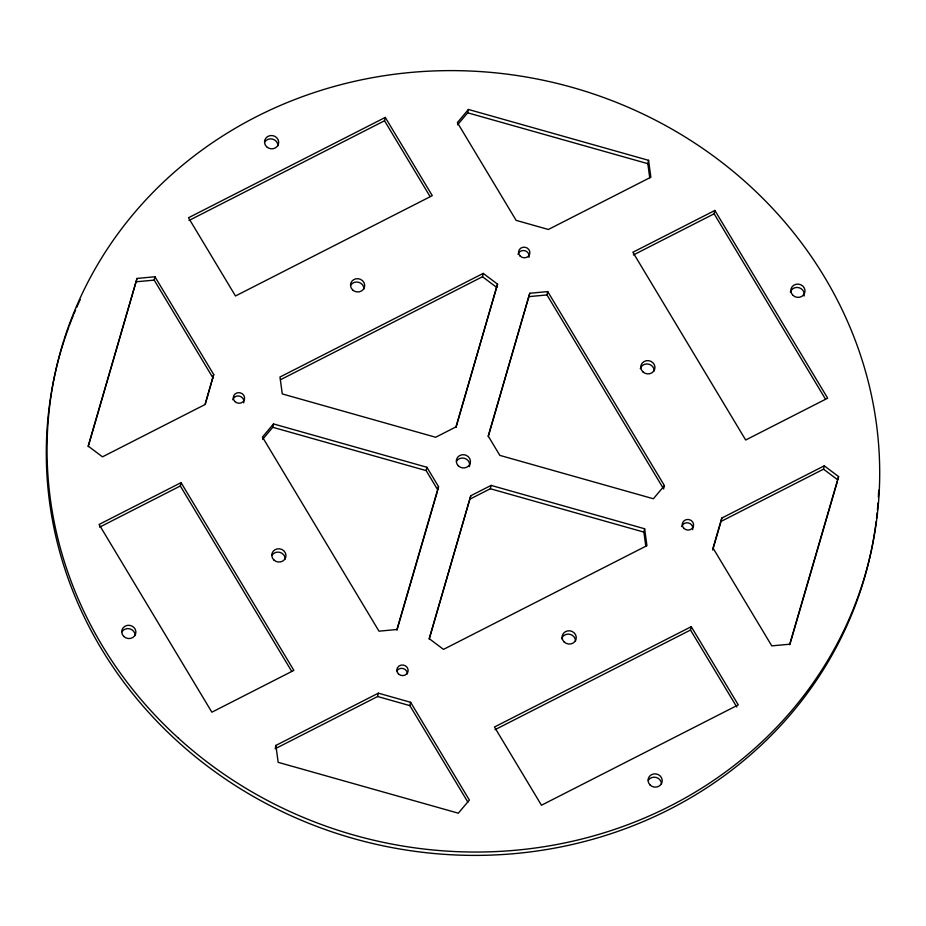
<?xml version="1.0" encoding="UTF-8"?>
<svg xmlns="http://www.w3.org/2000/svg" width="926" height="926" viewBox="0 0 926 926"><rect width="100%" height="100%" fill="white"/><g stroke="black" fill="none" stroke-linecap="round" stroke-linejoin="round"><path stroke-width="1.39" d="M88.225 446.656L137.025 278.437L154.955 276.77L213.709 374.555L205.422 403.829M212.968 377.901L154.214 280.115L154.955 276.77M291.644 671.269L180.327 485.988L181.068 482.643L99.07 524.452L211.869 712.198L293.866 670.389L181.068 482.643M272.765 427.291L273.506 423.934L426.909 467.271L438.542 486.636L437.801 489.981L426.168 470.616L272.765 427.291L262.625 439.318M430.069 196.543L384.533 120.762L385.274 117.417L188.487 217.76L235.482 295.984L432.28 195.641L385.274 117.417M275.381 747.664L275.867 745.43L378.364 693.169L410.623 702.29L469.378 800.076L458.324 813.19L278.17 762.33L275.867 745.43M457.548 124.836L467.688 112.81L468.429 109.465L648.559 160.325L650.862 177.213L548.366 229.474L516.129 220.365L457.375 122.591L468.429 109.465M426.168 470.616L426.909 467.271M275.126 748.775L377.623 696.514L378.364 693.169M280.52 379.718L482.481 276.735L483.222 273.39L497.54 284.155L456.009 427.488M467.896 802.182L409.882 705.635L410.623 702.29M429.236 639.195L470.802 495.746L491.093 485.398L644.623 528.769L646.927 545.657L443.496 649.392L429.178 638.627L470.802 495.746M488.268 436.597L529.788 293.264L547.729 291.586L664.417 485.641L663.919 487.875M470.061 499.091L490.34 488.743L491.093 485.398M663.676 488.997L546.988 294.943L547.729 291.586M649.739 177.746L647.818 163.671L648.559 160.325M825.448 399.071L714.131 213.802L714.872 210.457L632.875 252.266L745.673 440.012L827.67 398.192L714.872 210.457M645.804 546.19L643.883 532.114L644.623 528.769M736.783 707.013L690.518 630.016L691.259 626.67L494.461 727.014L541.467 805.238L738.265 704.894L691.259 626.67M721.03 521.431L721.782 518.085L824.279 465.824L838.586 476.589L837.845 479.934L823.527 469.169L721.03 521.431L712.696 550.067M823.527 469.169L824.279 465.824M137.025 278.437L88.155 446.077L102.473 456.842L204.97 404.581L213.709 374.555M438.542 486.636L396.918 629.506L378.989 631.173L262.44 437.06L273.506 423.934M497.54 284.155L455.951 426.909L435.66 437.257L282.28 393.92L279.976 377.032L483.222 273.39M396.988 630.085L437.396 491.37M529.788 293.264L488.199 436.019L499.832 455.384L653.374 498.755L664.417 485.641M721.782 518.085L713.032 548.088L771.786 645.873L789.728 644.207L838.586 476.589M789.785 644.785L837.44 481.323M189.031 220.457L384.533 120.762M99.603 527.149L180.327 485.988M633.407 254.963L714.131 213.802M495.005 729.7L690.518 630.016M529.047 296.609L546.988 294.943M136.284 281.782L154.214 280.115M467.688 112.81L647.818 163.671M490.34 488.743L643.883 532.114M377.623 696.514L409.882 705.635M482.481 276.735L496.799 287.5M876.17 521.303A417.614 389.348 12.5 0 1 377.912 844.697A417.614 389.348 12.5 0 1 64.16 340.421M64.6 339.078A417.614 389.348 12.5 0 1 68.813 327.04M69.3 325.709A417.614 389.348 12.5 0 1 73.443 315.141M73.976 313.833A417.614 389.348 12.5 0 1 75.631 309.909M76.754 307.305A417.614 389.348 12.5 0 1 80.261 299.549M878.693 490.236A417.614 389.348 12.5 0 1 878.357 497.32M877.987 502.98A417.614 389.348 12.5 0 1 877.397 510.041M877.119 512.865A417.614 389.348 12.5 0 1 876.505 518.491M264.732 142.002A7.107 6.632 12.5 0 1 277.95 145.729M121.954 631.752A7.107 6.632 12.5 0 1 135.173 635.479M790.341 292.153A7.107 6.632 12.5 0 1 799.034 287.72A7.107 6.632 12.5 0 1 804.023 296.019M648.269 780.329A7.107 6.632 12.5 0 1 661.488 784.056M456.506 461.16A7.107 6.632 12.5 0 1 469.47 466.6M232.739 399.743A5.683 5.301 12.5 0 1 239.707 396.201A5.683 5.301 12.5 0 1 243.688 402.833M396.837 670.841A5.683 5.301 12.5 0 1 407.417 673.827M681.71 526.558A5.683 5.301 12.5 0 1 688.666 523.005A5.683 5.301 12.5 0 1 692.66 529.649M518.004 254.291A5.683 5.301 12.5 0 1 524.961 250.738A5.683 5.301 12.5 0 1 528.943 257.37M561.596 638.836A7.107 6.632 12.5 0 1 575.521 640.989M640.283 368.664A7.107 6.632 12.5 0 1 654.207 370.817M350.734 285.162A7.107 6.632 12.5 0 1 363.953 288.889M272.012 555.241A7.107 6.632 12.5 0 1 285.22 558.968M177.827 737.605A417.614 389.348 12.5 0 0 868.53 562.452A417.614 389.348 12.5 0 0 343.754 83.919A417.614 389.348 12.5 0 0 177.827 737.605M650.11 785.04A7.107 6.632 12.5 0 0 661.986 782.424A7.107 6.632 12.5 0 0 653.328 774.009A7.107 6.632 12.5 0 0 650.11 785.04M458.347 465.871A7.107 6.632 12.5 0 0 470.211 463.255A7.107 6.632 12.5 0 0 461.553 454.851A7.107 6.632 12.5 0 0 458.347 465.871M234.938 401.583A5.683 5.301 12.5 0 0 244.429 399.488A5.683 5.301 12.5 0 0 237.507 392.763A5.683 5.301 12.5 0 0 234.938 401.583M398.469 673.943A5.683 5.301 12.5 0 0 407.961 671.848A5.683 5.301 12.5 0 0 401.039 665.123A5.683 5.301 12.5 0 0 398.469 673.943M683.909 528.387A5.683 5.301 12.5 0 0 693.4 526.304A5.683 5.301 12.5 0 0 686.479 519.567A5.683 5.301 12.5 0 0 683.909 528.387M520.192 256.12A5.683 5.301 12.5 0 0 529.695 254.025A5.683 5.301 12.5 0 0 522.762 247.3A5.683 5.301 12.5 0 0 520.192 256.12M266.572 146.713A7.107 6.632 12.5 0 0 278.448 144.097A7.107 6.632 12.5 0 0 269.79 135.682A7.107 6.632 12.5 0 0 266.572 146.713M123.795 636.463A7.107 6.632 12.5 0 0 135.659 633.847A7.107 6.632 12.5 0 0 127.012 625.444A7.107 6.632 12.5 0 0 123.795 636.463M792.887 295.278A7.107 6.632 12.5 0 0 804.763 292.662A7.107 6.632 12.5 0 0 796.105 284.259A7.107 6.632 12.5 0 0 792.887 295.278M564.154 641.973A7.107 6.632 12.5 0 0 576.018 639.357A7.107 6.632 12.5 0 0 567.36 630.942A7.107 6.632 12.5 0 0 564.154 641.973M642.841 371.801A7.107 6.632 12.5 0 0 654.705 369.185A7.107 6.632 12.5 0 0 646.047 360.77A7.107 6.632 12.5 0 0 642.841 371.801M352.575 289.873A7.107 6.632 12.5 0 0 364.45 287.257A7.107 6.632 12.5 0 0 355.792 278.842A7.107 6.632 12.5 0 0 352.575 289.873M273.853 559.952A7.107 6.632 12.5 0 0 285.717 557.336A7.107 6.632 12.5 0 0 277.059 548.921A7.107 6.632 12.5 0 0 273.853 559.952"/></g></svg>
